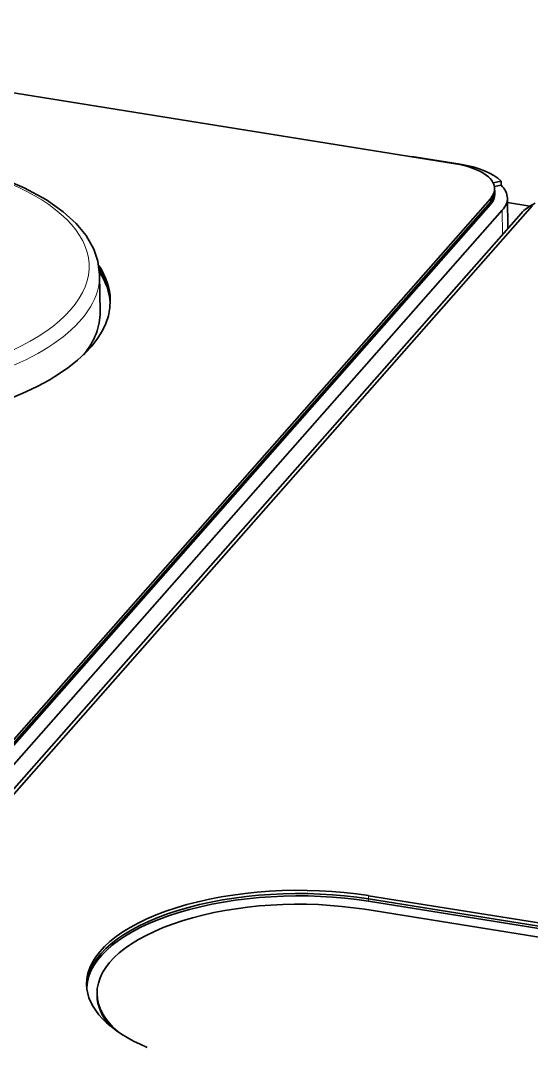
# Model space of a CAD drawing. Extents: x -1051 to 2563, y -231 to 775.
# Drawn here: x -290.39 to -265.65, y 561.27 to 610.95 of the extents above; entities that cross this region are included whole.
import ezdxf

# ---------------------------------------------------------------- set-up
doc = ezdxf.new("R2010")
doc.units = 0

msp = doc.modelspace()

# ---------------------------------------------------------------- linework, layer by layer
at = {"color": 7, "lineweight": 35}
for p, q in [((-312.618, 610.954), (-269.34, 604.02)), ((-267.644, 602.329), (-328.535, 533.303)), ((-267.642, 602.172), (-328.533, 533.146)), ((-328.533, 533.146), (-267.642, 602.172)), ((-328.531, 533.034), (-267.64, 602.06)), ((-267.069, 601.772), (-327.96, 532.746)), ((-326.487, 532.975), (-265.597, 602.001)), ((-327.048, 532.599), (-266.157, 601.625))]:
    msp.add_line(p, q, dxfattribs=at)
at = {"color": 7, "lineweight": 35, "ltscale": 0.000577835}
msp.add_line((-271.455, 604.359), (-271.44, 604.376), dxfattribs=at)
at = {"color": 7, "lineweight": 35, "ltscale": 0.058911}
msp.add_line((-271.44, 604.376), (-269.113, 604.003), dxfattribs=at)
at = {"color": 7, "lineweight": 35, "ltscale": 0.009881}
msp.add_line((-267.511, 603.105), (-267.124, 603.185), dxfattribs=at)
at = {"color": 7, "lineweight": 35, "ltscale": 0.008312}
msp.add_line((-267.446, 602.921), (-267.121, 602.987), dxfattribs=at)
at = {"color": 7, "lineweight": 35, "ltscale": 0.00393}
msp.add_line((-267.434, 602.667), (-267.437, 602.824), dxfattribs=at)
at = {"color": 7, "lineweight": 35, "ltscale": 0.004938}
msp.add_line((-267.124, 603.185), (-267.121, 602.987), dxfattribs=at)
at = {"color": 7, "lineweight": 13, "ltscale": 0.00393}
msp.add_line((-267.642, 602.172), (-267.644, 602.329), dxfattribs=at)
at = {"color": 7, "lineweight": 35, "ltscale": 0.002805}
msp.add_line((-267.434, 602.667), (-267.433, 602.554), dxfattribs=at)
at = {"color": 7, "lineweight": 35, "ltscale": 0.03665}
msp.add_line((-266.82, 602.366), (-266.797, 600.901), dxfattribs=at)
at = {"color": 7, "lineweight": 13, "ltscale": 0.002806}
for p, q in [((-267.642, 602.172), (-267.64, 602.06)), ((-273.538, 568.455), (-273.536, 568.343))]:
    msp.add_line(p, q, dxfattribs=at)
at = {"color": 7, "lineweight": 13, "ltscale": 0.028991}
msp.add_line((-267.051, 600.612), (-267.069, 601.772), dxfattribs=at)
at = {"color": 7, "lineweight": 35, "ltscale": 0.027408}
msp.add_line((-265.734, 601.974), (-266.816, 602.148), dxfattribs=at)
at = {"color": 7, "lineweight": 35, "ltscale": 0.044897}
msp.add_line((-286.536, 596.858), (-286.564, 598.654), dxfattribs=at)
at = {"color": 7, "lineweight": 35, "ltscale": 0.282774}
msp.add_line((-273.54, 568.612), (-262.372, 566.823), dxfattribs=at)
at = {"color": 7, "lineweight": 13, "ltscale": 0.003928}
msp.add_line((-273.538, 568.455), (-273.54, 568.612), dxfattribs=at)
at = {"color": 7, "lineweight": 35, "ltscale": 0.282773}
for p, q in [((-273.538, 568.455), (-262.369, 566.665)), ((-262.369, 566.665), (-273.538, 568.455)), ((-273.716, 567.951), (-262.548, 566.162)), ((-262.368, 566.553), (-273.536, 568.343))]:
    msp.add_line(p, q, dxfattribs=at)
at = {"color": 7, "lineweight": 35, "ltscale": 0.002245}
msp.add_line((-286.686, 563.777), (-286.687, 563.867), dxfattribs=at)
at = {"color": 7, "lineweight": 35, "ltscale": 0.001122}
msp.add_line((-286.685, 563.732), (-286.686, 563.777), dxfattribs=at)
at = {"color": 7, "lineweight": 35}
msp.add_lwpolyline([(-286.564, 598.654), (-286.647, 599.314), (-286.846, 599.898), (-287.214, 600.547), (-287.699, 601.137), (-288.322, 601.703), (-289.131, 602.271), (-290.211, 602.855), (-291.445, 603.368), (-292.816, 603.803), (-294.4, 604.174), (-295.232, 604.322)], dxfattribs=at)
at = {"color": 7, "lineweight": 13}
for centre, major_axis, start_param, end_param in [((-300.069, 598.891), (12.998, 0.204), 1.189694288250149, 7.472879595429735), ((-300.062, 598.442), (13.498, 0.212), 3.141629, 6.283222)]:
    msp.add_ellipse(centre, major_axis=major_axis, ratio=0.440114, start_param=start_param, end_param=end_param, dxfattribs=at)
at = {"color": 7, "lineweight": 35}
for centre, major_axis, start_param, end_param in [((-270.436, 602.777), (3, 0.047), 6.283123, 7.47288), ((-270.432, 602.507), (-3.61, -0.057), 3.546086, 4.331287), ((-270.436, 602.777), (3, 0.047), 5.902083, 6.283123), ((-270.429, 602.31), (-3.61, -0.057), 3.14153, 3.546086), ((-270.434, 602.62), (3, 0.047), 5.902083, 6.283123), ((-270.434, 602.62), (-3, -0.047), 2.760491, 3.141531), ((-270.432, 602.507), (-3, -0.047), 2.760491, 3.141531), ((-270.429, 602.31), (-3.61, -0.057), 2.760491, 3.14153), ((-262.797, 601.087), (-3.61, -0.057), 5.544484, 5.902083), ((-300.043, 597.212), (13.998, 0.22), 0.000037, 0.277238), ((-300.041, 597.055), (13.998, 0.22), 0.012741, 0.271131), ((-300.041, 597.055), (-13.998, -0.22), 3.154334, 3.412723), ((-300.039, 596.942), (-13.998, -0.22), 3.163449, 3.410499), ((-300.043, 597.212), (13.998, 0.22), 4.331287, 6.283222), ((-300.034, 596.646), (13.498, 0.212), 5.927157, 6.283222), ((-277.195, 564.469), (9.999, 0.157), 1.189694, 3.141617), ((-277.193, 564.312), (9.999, 0.157), 1.189694, 3.123747), ((-277.193, 564.312), (-9.999, -0.157), 4.331287, 6.26534), ((-277.191, 564.199), (-9.999, -0.157), 4.331287, 6.252577), ((-277.188, 564.015), (9.499, 0.149), 1.189694, 3.141531), ((-277.195, 564.469), (9.999, 0.157), 3.141617, 3.91977), ((-277.188, 564.015), (9.499, 0.149), 3.141531, 3.601454), ((-277.187, 563.926), (9.499, 0.149), 3.141531, 3.499954), ((-277.187, 563.926), (9.499, 0.149), 3.141531, 3.499954)]:
    msp.add_ellipse(centre, major_axis=major_axis, ratio=0.440114, start_param=start_param, end_param=end_param, dxfattribs=at)

doc.saveas('drawing.dxf')
